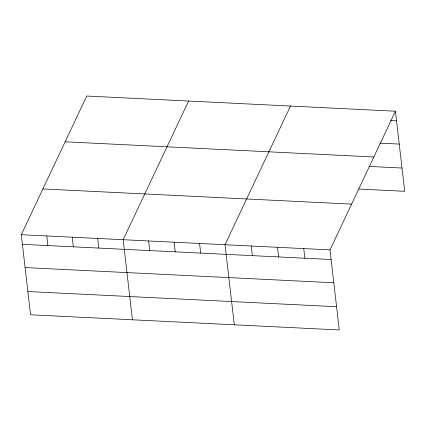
<?xml version="1.0" encoding="UTF-8"?>
<svg xmlns="http://www.w3.org/2000/svg" width="426" height="426" viewBox="0 0 426 426"><rect width="100%" height="100%" fill="white"/><g stroke="black" fill="none" stroke-linecap="round" stroke-linejoin="round"><path stroke-width="0.64" d="M395.435 111.218L329.996 249.886L339.261 329.964L30.565 314.782L21.3 234.699L86.739 96.036L395.435 111.218L404.7 191.301L358.783 189.043M188.611 101.047L123.167 239.71L132.433 319.793M290.479 106.058L225.04 244.721L234.305 324.804M390.642 120.558L396.547 120.846M380.216 143.163L399.237 144.095M65.146 141.794L373.836 156.981M369.209 166.438L402.011 168.052M42.893 188.942L351.588 204.129M21.3 234.699L329.996 249.886M22.413 244.327L331.108 259.514M25.102 267.576L333.798 282.763M27.876 291.533L336.567 306.715M303.754 248.598L304.867 258.22M277.518 247.304L278.631 256.931M251.276 246.015L252.389 255.643M199.57 243.47L200.683 253.097M174.101 242.218L175.219 251.846M148.637 240.967L149.75 250.589M97.703 238.459L98.816 248.086M72.234 237.207L73.347 246.835M46.769 235.951L47.882 245.578"/></g></svg>
